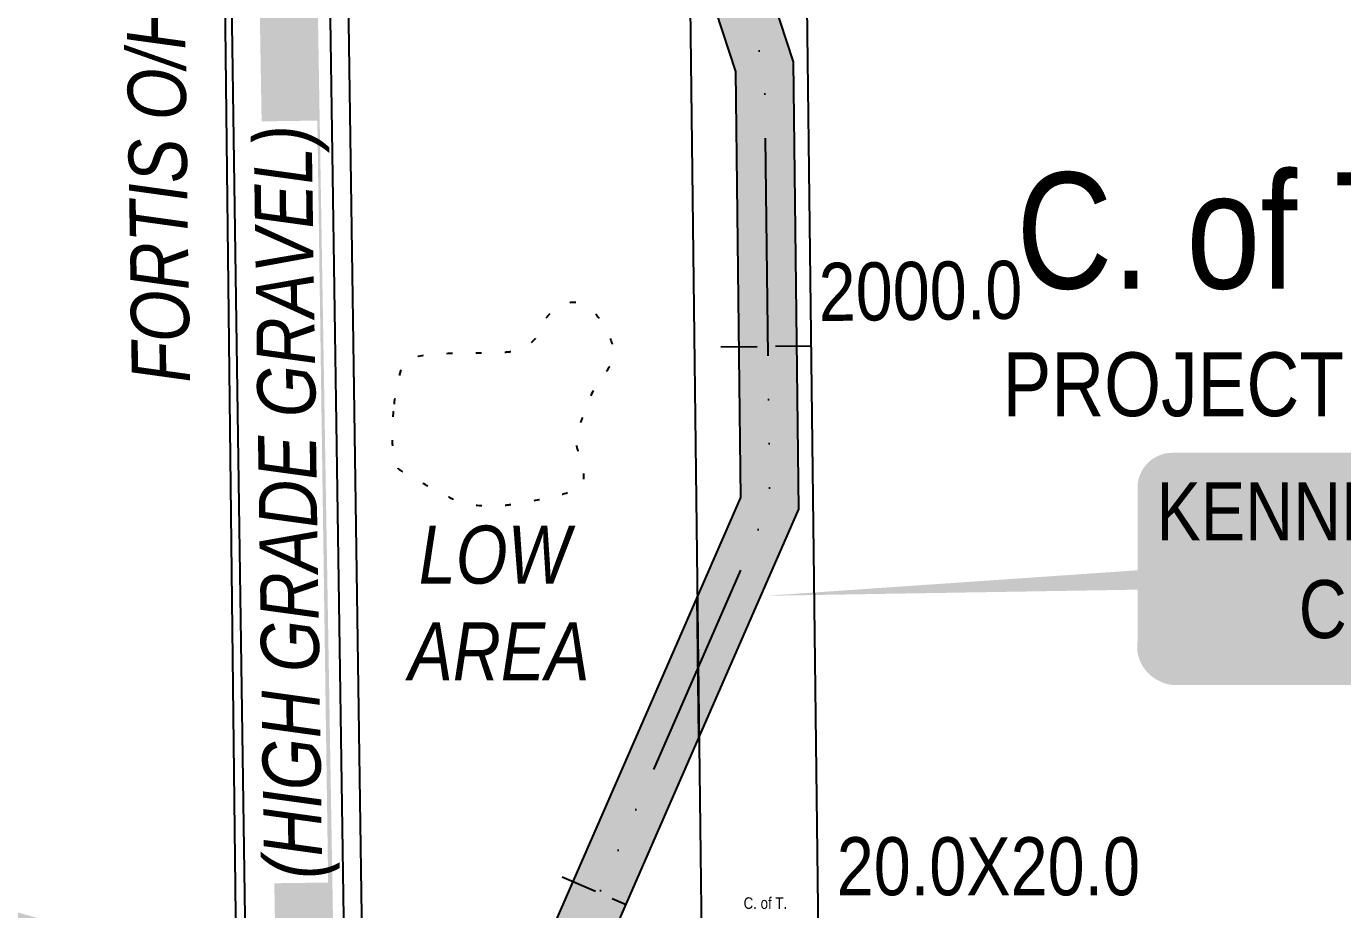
# Model space of a CAD drawing. Extents: x 57693 to 70573, y 5994359 to 6008381.
# Drawn here: x 65068.7 to 65295.2, y 6001433.6 to 6001585.7 of the extents above; entities that cross this region are included whole.
import ezdxf
from ezdxf.enums import TextEntityAlignment as Align

# ---------------------------------------------------------------- set-up
doc = ezdxf.new("R2010")
doc.units = 0
doc.header["$LTSCALE"] = 5
for name, pattern in [('COOP2', [10, 5, -1, 0, -1, 0, -1, 0, -1, 0, -1]), ('foc-TIELINE', [1.875, 1.25, -0.625]), ('foc-TOPO', [1, 0.2, -0.8])]:
    doc.linetypes.add(name, pattern=pattern)
for name, color, linetype in [('AS-OWNER', 7, 'Continuous'), ('AS-POWER', 104, 'foc-POWER'), ('AS-POWER-T', 104, 'Continuous'), ('AS-ROADS', 254, 'Continuous'), ('AS-TELEPHONE', 224, 'foc-TEL'), ('C-SYMBOL', 7, 'Continuous'), ('L-AREAREQUIRED', 7, 'Continuous'), ('L-SEC', 7, 'Continuous'), ('L-TITLEDB-T-1000', 4, 'Continuous'), ('P-APEX RECON-10m BUFFER', 51, 'COOP2'), ('P-APEX RECON-URBAN', 30, 'COOP2'), ('P-APEX RECON-WORK AREA', 104, 'Continuous'), ('P-BUFFER-PURPLE', 187, 'foc-TIELINE'), ('P-BUFFER-PURPLE-T', 187, 'Continuous'), ('T-LOW-AREA', 48, 'foc-TOPO')]:
    doc.layers.add(name, color=color, linetype=linetype)
doc.layers.add('P-APEX RECON-TWS-T', color=104, linetype='Continuous', lineweight=9)
doc.layers.add('T-TEXT', color=48, linetype='Continuous', lineweight=18)
doc.styles.add('1.8', font='ARIALN.TTF', dxfattribs={"height": 2})
doc.styles.add('100L', font='ARIALN.TTF', dxfattribs={"height": 11})
doc.styles.add('175L', font='ARIALN.TTF', dxfattribs={"height": 10})
doc.styles.add('80', font='ARIALN.TTF', dxfattribs={"height": 10})
doc.styles.add('80LS', font='ARIALNI.TTF', dxfattribs={"height": 10})
doc.styles.add('foc-LtypeFont', font='ARIALN.TTF', dxfattribs={"height": 7.35})
doc.linetypes.add('foc-POWER', pattern='A,6,-1,["P",foc-LtypeFont,S=0.2,R=0,X=-0.625,Y=-0.75],-1.24,4', length=12.24)
doc.linetypes.add('foc-POWER-NOLINE', pattern='A,0,-4,["P",foc-LtypeFont,S=0.2,R=0,X=-0.625,Y=-0.75],-8.24', length=12.24)
doc.linetypes.add('foc-TEL', pattern='A,2,-1,["T",foc-LtypeFont,S=0.2,R=0,X=-0.425,Y=-0.75],-1.24,8', length=12.24)

# ---------------------------------------------------------------- blocks, each defined once
blk = doc.blocks.new('*U443')
at = {"color": 1, "flags": 128}
blk.add_lwpolyline([(193.2, -50.33, 0, 7.5, 0), (0, 0, 0, 0, 0)], format="xyseb", dxfattribs=at)
at = {"color": 1, "style": '80'}
blk.add_attdef('ENTER_TEXT_001', (-35.99, -5), '', height=10, dxfattribs=at)
blk = doc.blocks.new('*U444')
h = blk.add_hatch(color=59)
edge = h.paths.add_edge_path()
edge.add_line((-74, -20), (74, -20))
edge.add_arc((74, -14), 6, 270, 360)
edge.add_line((80, -14), (80, 12.5))
edge.add_arc((74, 12.5), 6, 0, 90)
edge.add_line((74, 18.5), (-74, 18.5))
edge.add_arc((-74, 12.5), 6, 90, 180)
edge.add_line((-80, 12.5), (-80, -14))
edge.add_arc((-74, -14), 6, 180, 270)
at = {"color": 1, "flags": 128}
blk.add_lwpolyline([(-74, -20, 3, 3, 0), (74, -20, 3, 3, 0.414214), (80, -14, 3, 3, 0), (80, 12.5, 3, 0, 0.414214), (74, 18.5, 0, 0, 0), (-74, 18.5, 0, 0, 0.414214), (-80, 12.5, 0, 0, 0), (-80, -14, 0, 3, 0.414214)], format="xyseb", close=True, dxfattribs=at)
blk.add_lwpolyline([(-144.02, -6.14, 0, 7.5, 0), (0, 0, 0, 0, 0)], format="xyseb", dxfattribs=at)
at = {"color": 1, "style": '80'}
blk.add_attdef('ENTER_TEXT_001', (-35.99, -5), '', height=10, dxfattribs=at)

msp = doc.modelspace()

# ---------------------------------------------------------------- hatches: boundary and pattern name
at = {"layer": 'P-APEX RECON-10m BUFFER'}
h = msp.add_hatch(color=256, dxfattribs=at)
h.dxf.hatch_style = 1
h.paths.add_polyline_path([(65182.716, 6001602.294), (65190.698, 6001577.932), (65191.586, 6001504.593), (65184.117, 6001487.492), (65184.413, 6001463.205), (65201.604, 6001502.564), (65200.671, 6001579.586), (65182.31, 6001635.63)])
h = msp.add_hatch(color=256, dxfattribs=at)
h.dxf.hatch_style = 1
h.paths.add_polyline_path([(65170.959, 6001412.937), (65185.031, 6001412.55), (65184.97, 6001417.55), (65170.892, 6001417.937), (65170.825, 6001422.948), (65166.798, 6001422.875), (65184.413, 6001463.205), (65184.117, 6001487.492), (65155.806, 6001422.674), (65150.677, 6001422.58), (65150.856, 6001401.266), (65155.697, 6001401.319), (65155.764, 6001396.965), (65165.754, 6001397.201), (65165.689, 6001401.428), (65171.111, 6001401.487)])

# ---------------------------------------------------------------- linework, layer by layer
at = {"layer": 'AS-POWER', "flags": 128}
msp.add_lwpolyline([(65115.647, 6000757.452), (65108.531, 6001229.985), (65105.588, 6001358.632), (65101.065, 6001748.32)], dxfattribs=at)
at = {"layer": 'AS-ROADS', "const_width": 9.993, "flags": 128}
msp.add_lwpolyline([(65075.299, 6004280.926), (65091.006, 6002993.903), (65099.505, 6002521.34), (65111.344, 6001737.821), (65124.757, 6000932.43), (65125.889, 6000881.5), (65127.248, 6000854.337), (65127.928, 6000831.702), (65127.248, 6000797.975), (65126.566, 6000768.579), (65125.66, 6000755.677), (65126.566, 6000723.901), (65128.378, 6000674.555), (65127.699, 6000640.602), (65139.497, 5999837.648), (65150.936, 5999013.719), (65172.534, 5997603.263), (65172.769, 5997576.238), (65173.004, 5997542.398), (65174.65, 5997493.519)], dxfattribs=at)
at = {"layer": 'AS-TELEPHONE', "flags": 128}
msp.add_lwpolyline([(65152.099, 5999357.564), (65151.956, 5999367.469), (65151.599, 5999381.693), (65151.236, 5999392.076), (65150.536, 5999399.089), (65150.63, 5999407.597), (65139.887, 6000139.735), (65133.697, 6000574.581), (65133.9, 6000579.423), (65133.603, 6000594.395), (65133.409, 6000605.409), (65133.102, 6000623.448), (65133.082, 6000635.953), (65133.078, 6000641.555), (65133.398, 6000643.088), (65134.445, 6000644), (65136.762, 6000645.669), (65134.74, 6000647.631), (65134.388, 6000649.858), (65134.43, 6000654.603), (65134.224, 6000672.402), (65133.903, 6000686.345), (65133.628, 6000701.377), (65133.419, 6000712.351), (65133.332, 6000721.815), (65133.189, 6000744.623), (65133.092, 6000753.663), (65130.383, 6000943.946), (65118.693, 6001747.928)], dxfattribs=at)
at = {"layer": 'L-SEC', "flags": 128}
for points in [[(65201.033, 6001748.971), (65210.837, 6000945.355)], [(65113.408, 6000943.701), (65101.718, 6001747.717)], [(65133.511, 6000943.993), (65121.822, 6001747.973)], [(65180.93, 6001748.726), (65190.734, 6000945.109)]]:
    msp.add_lwpolyline(points, dxfattribs=at)
at = {"layer": 'P-APEX RECON-URBAN', "ltscale": 1.5, "flags": 128}
msp.add_lwpolyline([(65145.064, 6003498.53), (65150.592, 6003495.59), (65153.801, 6003491.736), (65157.416, 6003484.725), (65159.202, 6003476.487), (65159.86, 6003450.811), (65161.16, 6003386.082), (65161.385, 6003345.24), (65135.216, 6003315.128), (65153.296, 6002055.208), (65175.007, 6001991.337), (65173.183, 6001959.447), (65156.979, 6001922.628), (65159.591, 6001688.926), (65195.685, 6001578.759), (65196.595, 6001503.578), (65160.397, 6001420.703), (65161.948, 6001319.593), (65162.944, 6001308.589), (65162.829, 6001289.295), (65162.318, 6001269.391), (65178.153, 6000191.692), (65240.238, 6000154.276), (65241.38, 6000056.533), (65234.98, 6000030.24), (65229.608, 6000016.338), (65221.563, 6000003.6)], dxfattribs=at)
at = {"layer": 'P-APEX RECON-WORK AREA', "flags": 128}
for points in [[(65182.716, 6001602.294), (65190.698, 6001577.932), (65191.586, 6001504.593), (65184.117, 6001487.492), (65184.413, 6001463.205), (65201.604, 6001502.564), (65200.671, 6001579.586), (65182.31, 6001635.63)], [(65170.959, 6001412.937), (65185.031, 6001412.55), (65184.97, 6001417.55), (65170.892, 6001417.937), (65170.825, 6001422.948), (65166.798, 6001422.875), (65184.413, 6001463.205), (65184.117, 6001487.492), (65155.806, 6001422.674), (65150.677, 6001422.58), (65150.856, 6001401.266), (65155.697, 6001401.319), (65155.764, 6001396.965), (65165.754, 6001397.201), (65165.689, 6001401.428), (65171.111, 6001401.487)]]:
    msp.add_lwpolyline(points, close=True, dxfattribs=at)
at = {"layer": 'P-BUFFER-PURPLE'}
for p, q in [((65188.192, 6001530.512), (65204.191, 6001530.706)), ((65160.887, 6001439.301), (65171.884, 6001434.498))]:
    msp.add_line(p, q, dxfattribs=at)
at = {"layer": 'T-LOW-AREA', "flags": 128}
msp.add_lwpolyline([(65131.995, 6001520.655, -0.0525704), (65133.283, 6001526.909, -0.1869942), (65134.446, 6001528.352, -0.09323), (65136.107, 6001528.935, -0.0310571), (65141.33, 6001529.402, -0.0080785), (65146.259, 6001529.456, 0.0122874), (65149.499, 6001529.518, 0.0123743), (65151.719, 6001529.671, 0.0180369), (65153.233, 6001529.868, 0.1123073), (65154.401, 6001530.347, 0.0532721), (65156.383, 6001532.084, 0.1180702), (65157.187, 6001533.52, -0.0892867), (65158.134, 6001535.466, -0.132118), (65161.101, 6001537.85, -0.1774308), (65163.968, 6001538.031, -0.1080135), (65165.69, 6001537.084, -0.0686866), (65167.702, 6001534.766, -0.0685536), (65169.461, 6001531.041, -0.1284255), (65169.569, 6001528.819, -0.1232714), (65167.966, 6001525.516, 0.0836609), (65165.252, 6001520.888, 0.019551), (65163.496, 6001515.667, 0.0693629), (65163.268, 6001514.125, 0.1236739), (65163.687, 6001512.397, -0.0883388), (65164.435, 6001510.043, -0.0563156), (65164.49, 6001507.122, -0.1872549), (65164.085, 6001506.311, -0.1086706), (65163.086, 6001505.738, -0.0241849), (65158.134, 6001504.445, -0.0098911), (65153.102, 6001503.491, -0.0196886), (65150.549, 6001503.162, -0.0581779), (65145.251, 6001503.308, -0.082544), (65141.68, 6001504.445, -0.0047868), (65139.931, 6001505.362, -0.0027369), (65136.896, 6001507.011, -0.0047421), (65133.906, 6001508.694, -0.0160804), (65133.045, 6001509.227, -0.1881812), (65132.21, 6001510.415, -0.0580649), (65131.645, 6001514.941, -0.0020785), (65131.639, 6001516.295, -0.007127), (65131.645, 6001516.69, -0.0148889), (65131.679, 6001517.266, -0.002521)], format="xyb", close=True, dxfattribs=at)

# ---------------------------------------------------------------- block references
at = {"layer": 'AS-OWNER'}
ref = msp.add_blockref('*U444', (65339.835, 6001493.785), dxfattribs=dict(at, xscale=0.999252397, yscale=0.999252397, zscale=0.999252397, rotation=359.9999884413987))
ref.add_attrib('ENTER_TEXT_001', 'KENNETH BARRY STANLEY', (65263.143, 6001497.201), dxfattribs={"layer": '0', "color": 1, "height": 9.99252, "rotation": 359.99999, "style": '80'})
ref.add_attrib('ENTER_TEXT_002', 'C. of T. 972 275 819', (65287.63, 6001480.369), dxfattribs={"layer": '0', "color": 1, "height": 9.99252, "rotation": 359.99999, "style": '80'})

# ---------------------------------------------------------------- texts
at = {"layer": 'AS-POWER-T', "linetype": 'foc-POWER-NOLINE', "insert": (65086.826, 6001523.861), "char_height": 10.00952, "attachment_point": 1, "rotation": 90.81524, "style": '175L'}
msp.add_mtext_dynamic_manual_height_columns('\\pi0.37947;{\\fArial Narrow|b0|i1|c0|p34;FORTIS O/H POWER LINE}', width=141.52042, gutter_width=50, heights=[0], dxfattribs=at)
at = {"layer": 'L-TITLEDB-T-1000', "insert": (65192.028, 6001435.753), "char_height": 1.99701, "attachment_point": 1, "style": '80'}
msp.add_mtext_dynamic_manual_height_columns('\\pi0.069956;C. of T.', width=7.33651, gutter_width=44.931, heights=[0], dxfattribs=at)
at = {"layer": 'P-APEX RECON-TWS-T', "insert": (65208.132, 6001446.09), "char_height": 9.9925, "attachment_point": 1, "style": '175L'}
msp.add_mtext_dynamic_manual_height_columns('20.0X20.0', width=78.94687, gutter_width=50, heights=[0], dxfattribs=at)
at = {"layer": 'T-TEXT', "insert": (65125.992, 6001499.738), "char_height": 9.99252, "attachment_point": 1, "style": '175L'}
msp.add_mtext_dynamic_manual_height_columns('\\pi10.21;{\\fArial Narrow|b0|i1|c0|p34;LOW\\P\\pi8.4312;AREA}', width=47.46016, gutter_width=50, heights=[0], dxfattribs=at)

# ---------------------------------------------------------------- next in the draw order: texts
at = {"layer": 'C-SYMBOL', "color": 3, "insert": (65343.41, 6001560.532), "char_height": 19.98505, "width": 215.20952, "attachment_point": 2, "rotation": 359.99999, "style": '175L', "bg_fill": 3, "box_fill_scale": 1.1, "bg_fill_color": 256, "bg_fill_transparency": 0}
msp.add_mtext('C. of T. 972 275 819', dxfattribs=at)
at = {"layer": 'L-AREAREQUIRED', "color": 5, "insert": (65346.339, 6001529.567), "char_height": 10.99178, "width": 219.40066, "attachment_point": 2, "rotation": 359.99999, "style": '100L', "bg_fill": 3, "box_fill_scale": 1.1, "bg_fill_color": 256, "bg_fill_transparency": 0}
msp.add_mtext('PROJECT AREA = 0.221 HA  0.55 AC.', dxfattribs=at)
at = {"layer": 'T-TEXT', "insert": (65108.682, 6001503.723), "char_height": 9.99252, "width": 129.17798, "attachment_point": 2, "rotation": 90.81102, "style": '80LS', "bg_fill": 3, "box_fill_scale": 1.1, "bg_fill_color": 256, "bg_fill_transparency": 0}
msp.add_mtext('(HIGH GRADE GRAVEL)', dxfattribs=at)

# ---------------------------------------------------------------- next in the draw order: block references
at = {"layer": 'AS-OWNER', "xscale": 0.999252397, "yscale": 0.999252397, "zscale": 0.999252397, "rotation": 359.9999884413987}
msp.add_blockref('*U443', (64943.803, 6001463.881), dxfattribs=at)

# ---------------------------------------------------------------- next in the draw order: texts
at = {"layer": 'P-BUFFER-PURPLE-T', "style": '1.8'}
msp.add_text('2000.0', height=10, rotation=0.69379, dxfattribs=at).set_placement((65222.532, 6001540.15), align=Align.MIDDLE_CENTER)

doc.saveas('drawing.dxf')
